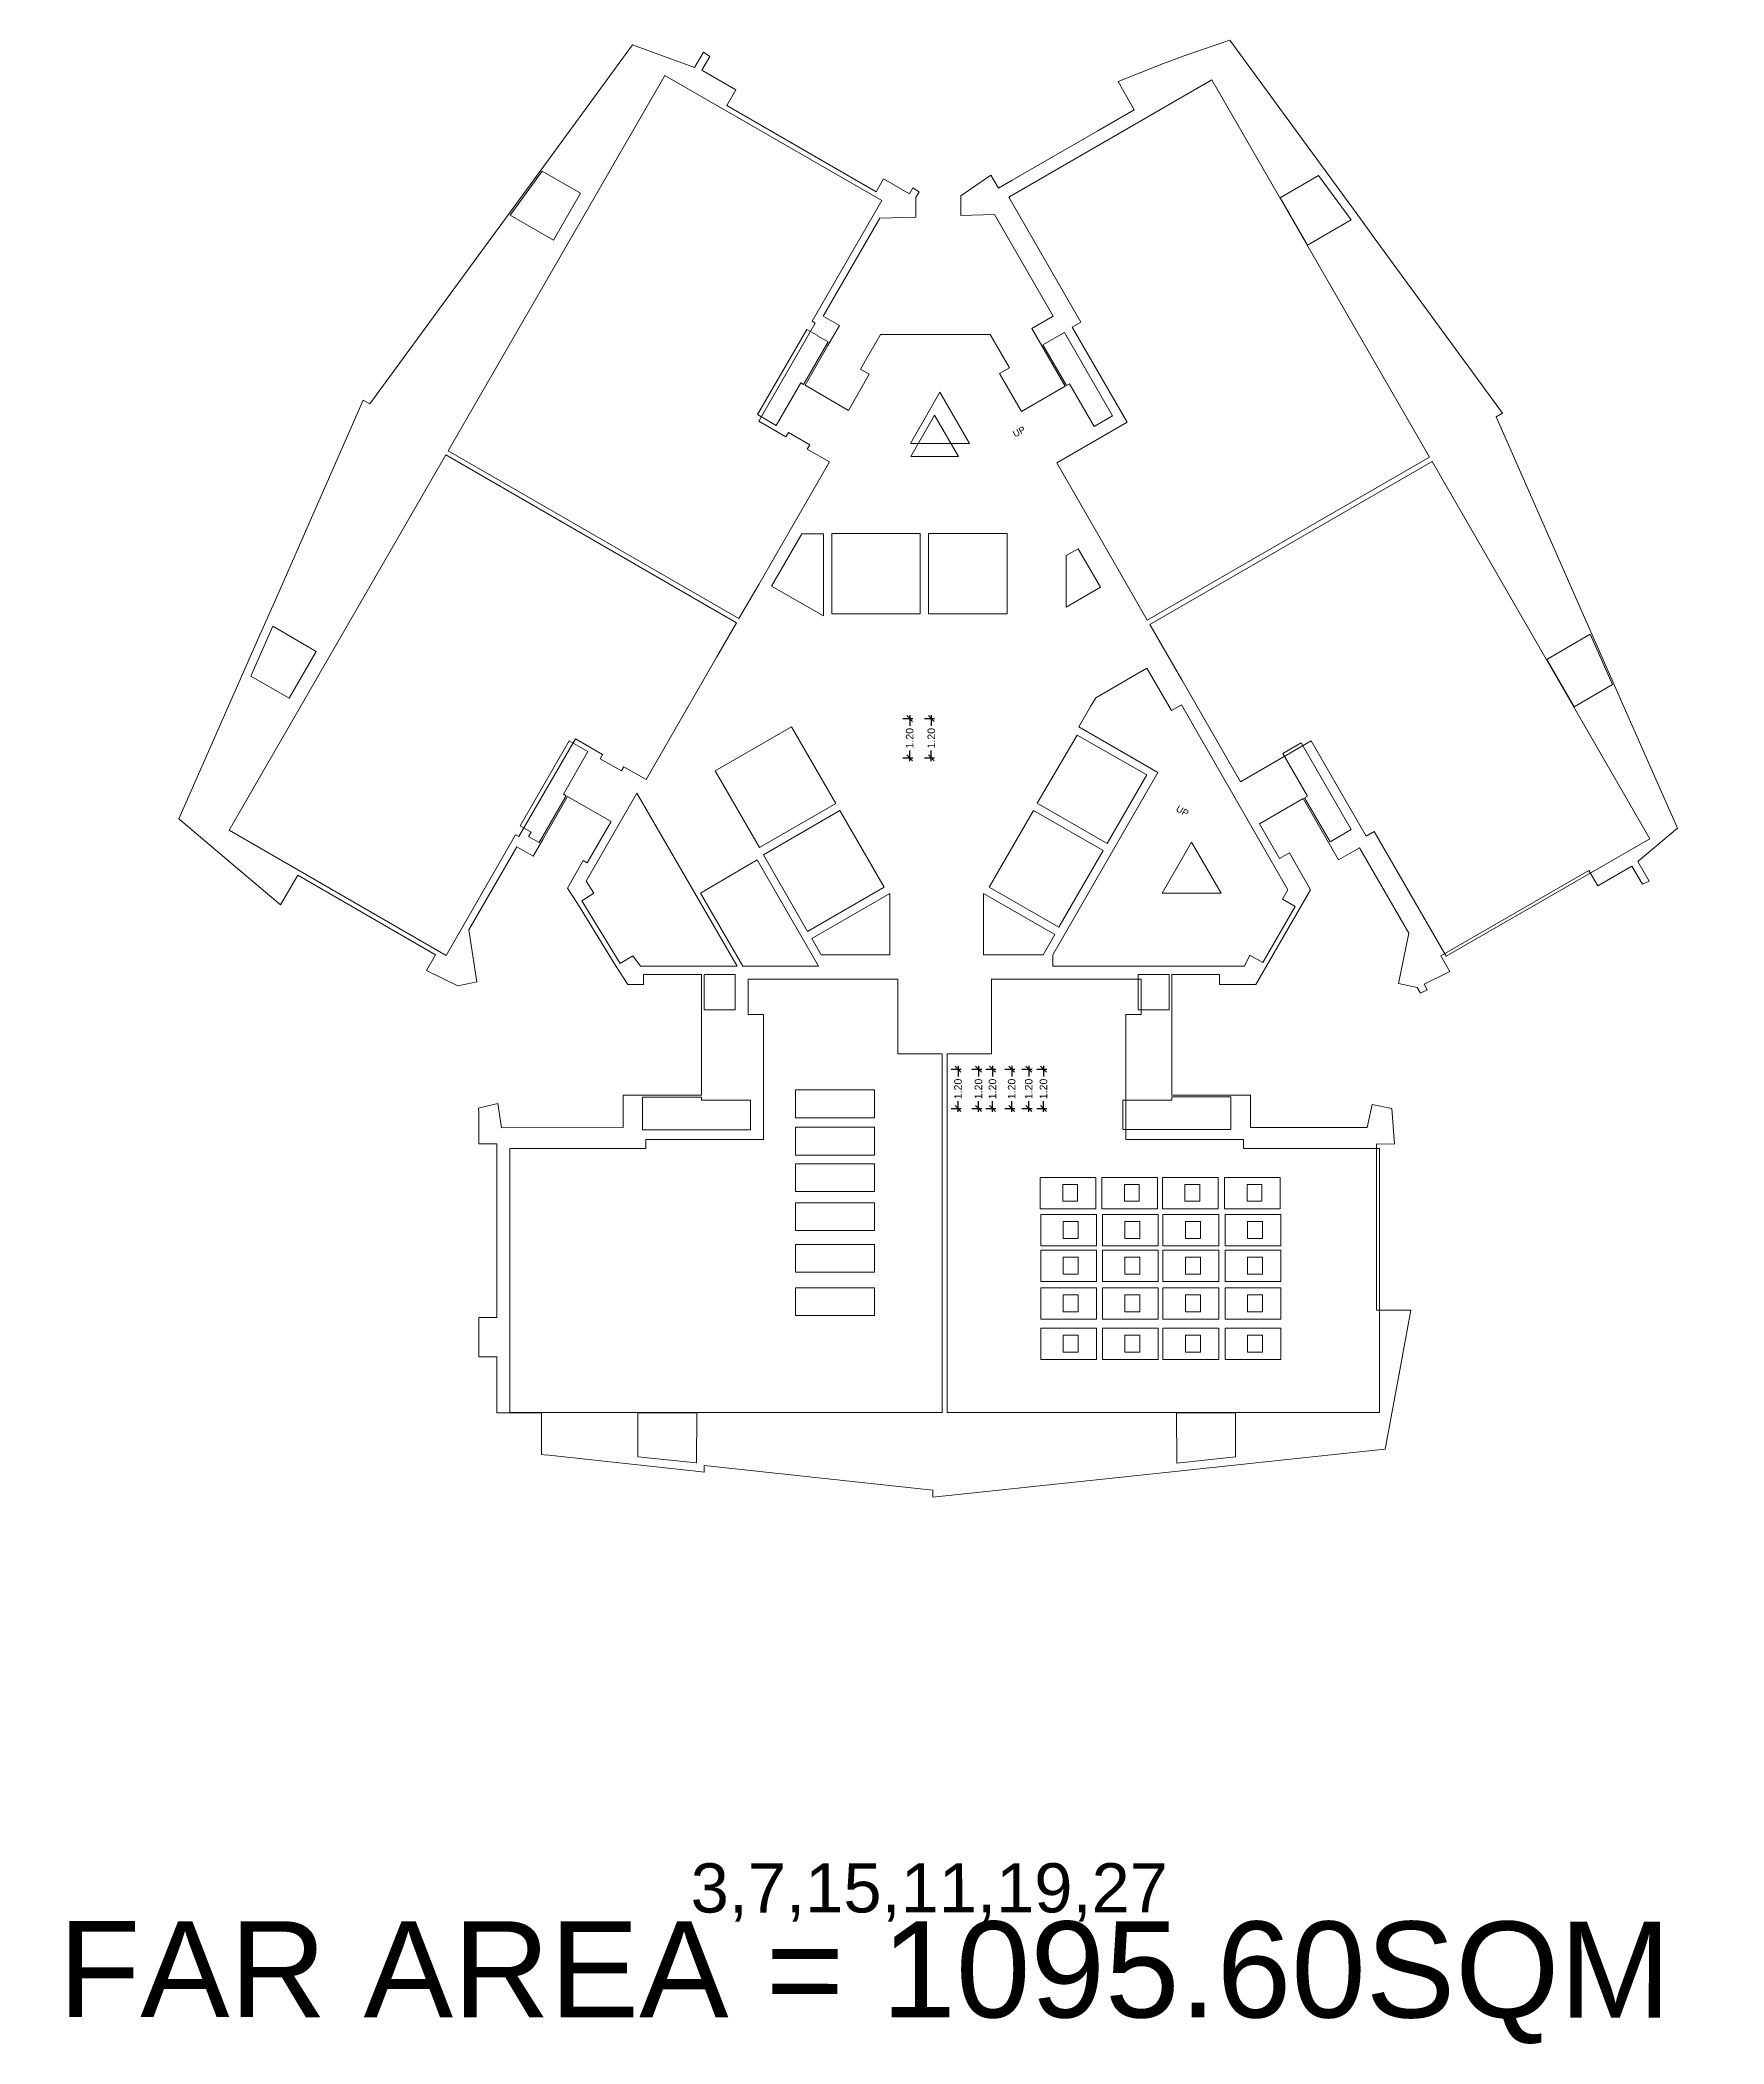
# Model space of a CAD drawing. Header units: metres. Extents: x 256329 to 886268, y -249371 to 355.
# Drawn here: x 281938.1 to 281989.4, y -193.9 to -132.8 of the extents above; entities that cross this region are included whole.
import ezdxf

# ---------------------------------------------------------------- set-up
doc = ezdxf.new("R2010")
doc.units = ezdxf.units.M
doc.header["$MEASUREMENT"] = 0
doc.header["$PDMODE"] = 35
doc.linetypes.add('CONTINOUS', pattern=[0])
doc.layers.get('0').update_dxf_attribs({"lineweight": 18})
doc.layers.get('Defpoints').update_dxf_attribs({"lineweight": 20})
doc.layers.add('A_TEXT', color=4, linetype='Continuous', lineweight=0, transparency=0.3)
doc.layers.add('BLK_1_FLR_8_BATH', color=3, linetype='Continuous', plot=False)
doc.layers.add('BLK_1_FLR_8_BLT_UP_AREA', color=7, linetype='Continuous', true_color=0x995f4c)
doc.layers.add('BLK_1_FLR_8_BLT_UP_AREA_DEDUCT', color=7, linetype='Continuous', true_color=0x995f4c)
for name, color, linetype in [('BLK_1_FLR_8_CARPET_AREA', 34, 'Continuous'), ('BLK_1_FLR_8_EXIT_WIDTH_STAIR', 7, 'Continuous'), ('BLK_1_FLR_8_FAR_AREA_DEDUCT', 7, 'Continuous'), ('BLK_1_FLR_8_LIFT_10', 7, 'Continuous'), ('BLK_1_FLR_8_LIFT_11', 7, 'Continuous'), ('BLK_1_FLR_8_LIFT_12', 7, 'Continuous'), ('BLK_1_FLR_8_LIFT_7', 7, 'Continuous'), ('BLK_1_FLR_8_LIFT_8', 7, 'Continuous'), ('BLK_1_FLR_8_LIFT_9', 7, 'Continuous'), ('BLK_1_FLR_8_WATER_CLOSET', 2, 'Continuous')]:
    doc.layers.add(name, color=color, linetype=linetype)
doc.layers.add('BLK_1_FLR_8_EXIT_WIDTH_DOOR', color=7, linetype='Continuous', lineweight=0)
doc.layers.add('BLK_1_FLR_8_UNITFA', color=7, linetype='Continuous', lineweight=0)
doc.styles.add('Arial', font='arial.ttf')
doc.styles.get("Standard").update_dxf_attribs({"font": 'arial.ttf'})
doc.dimstyles.new('METRIC DIM', dxfattribs={"dimtxt": 0.23, "dimasz": 0.18, "dimexe": 0.1, "dimexo": 0.1, "dimgap": 0.09, "dimtad": 0, "dimzin": 0, "dimdsep": 46, "dimtxsty": 'Standard', "dimblk": 'OBLIQUE', "dimcen": 0, "dimdle": 0.1, "dimclrd": 147, "dimclre": 147, "dimclrt": 7, "dimadec": 0, "dimazin": 0, "dimtfac": 1, "dimtofl": 0, "dimtmove": 0, "dimatfit": 2, "dimfxl": 0.125, "dimtolj": 1, "dimtzin": 0, "dimarcsym": 0})

# ---------------------------------------------------------------- blocks, each defined once
blk = doc.blocks.new('_Oblique')
at = {"color": 0, "linetype": 'ByBlock', "lineweight": -2}
blk.add_line((-0.5, -0.5), (0.5, 0.5), dxfattribs=at)
blk = doc.blocks.new('*D114')
at = {"layer": 'BLK_1_FLR_8_EXIT_WIDTH_DOOR', "color": 147, "lineweight": -2, "transparency": 16777216}
for p, q in [((281965.867493, -164.159963), (281966.174556, -164.159963)), ((281966.074556, -164.059963), (281966.074556, -164.383263)), ((281965.867493, -165.361563), (281966.174556, -165.361563)), ((281966.074556, -165.461563), (281966.074556, -165.138263))]:
    blk.add_line(p, q, dxfattribs=at)
at = {"layer": 'Defpoints', "color": 0, "transparency": 16777216}
for p in [(281965.767493, -164.159963), (281965.767493, -165.361563), (281966.074556, -165.361563)]:
    blk.add_point(p, dxfattribs=at)
at = {"layer": 'BLK_1_FLR_8_EXIT_WIDTH_DOOR', "color": 147, "lineweight": -2, "transparency": 16777216, "xscale": 0.18, "yscale": 0.18, "zscale": 0.18}
for p, rotation in [((281966.074556, -164.159963), 90), ((281966.074556, -165.361563), 270)]:
    blk.add_blockref('_Oblique', p, dxfattribs=dict(at, rotation=rotation))
at = {"layer": 'BLK_1_FLR_8_EXIT_WIDTH_DOOR', "color": 7, "transparency": 16777216, "insert": (281966.074556, -164.760763), "char_height": 0.23, "attachment_point": 5, "rotation": 90}
blk.add_mtext('\\A1;1.20', dxfattribs=at)
blk = doc.blocks.new('*D115')
at = {"layer": 'BLK_1_FLR_8_EXIT_WIDTH_DOOR', "color": 147, "lineweight": -2, "transparency": 16777216}
for p, q in [((281966.493344, -164.159963), (281966.800407, -164.159963)), ((281966.700407, -164.059963), (281966.700407, -164.383263)), ((281966.493344, -165.361563), (281966.800407, -165.361563)), ((281966.700407, -165.461563), (281966.700407, -165.138263))]:
    blk.add_line(p, q, dxfattribs=at)
at = {"layer": 'Defpoints', "color": 0, "transparency": 16777216}
for p in [(281966.393344, -164.159963), (281966.393344, -165.361563), (281966.700407, -165.361563)]:
    blk.add_point(p, dxfattribs=at)
at = {"layer": 'BLK_1_FLR_8_EXIT_WIDTH_DOOR', "color": 147, "lineweight": -2, "transparency": 16777216, "xscale": 0.18, "yscale": 0.18, "zscale": 0.18}
for p, rotation in [((281966.700407, -164.159963), 90), ((281966.700407, -165.361563), 270)]:
    blk.add_blockref('_Oblique', p, dxfattribs=dict(at, rotation=rotation))
at = {"layer": 'BLK_1_FLR_8_EXIT_WIDTH_DOOR', "color": 7, "transparency": 16777216, "insert": (281966.700407, -164.760763), "char_height": 0.23, "attachment_point": 5, "rotation": 90}
blk.add_mtext('\\A1;1.20', dxfattribs=at)
blk = doc.blocks.new('*D116')
at = {"layer": 'BLK_1_FLR_8_EXIT_WIDTH_DOOR', "color": 147, "lineweight": -2, "transparency": 16777216}
for p, q in [((281966.920326, -164.159963), (281967.22739, -164.159963)), ((281967.12739, -164.059963), (281967.12739, -164.383263)), ((281966.920326, -165.361563), (281967.22739, -165.361563)), ((281967.12739, -165.461563), (281967.12739, -165.138263))]:
    blk.add_line(p, q, dxfattribs=at)
at = {"layer": 'Defpoints', "color": 0, "transparency": 16777216}
for p in [(281966.820326, -164.159963), (281966.820326, -165.361563), (281967.12739, -165.361563)]:
    blk.add_point(p, dxfattribs=at)
at = {"layer": 'BLK_1_FLR_8_EXIT_WIDTH_DOOR', "color": 147, "lineweight": -2, "transparency": 16777216, "xscale": 0.18, "yscale": 0.18, "zscale": 0.18}
for p, rotation in [((281967.12739, -164.159963), 90), ((281967.12739, -165.361563), 270)]:
    blk.add_blockref('_Oblique', p, dxfattribs=dict(at, rotation=rotation))
at = {"layer": 'BLK_1_FLR_8_EXIT_WIDTH_DOOR', "color": 7, "transparency": 16777216, "insert": (281967.12739, -164.760763), "char_height": 0.23, "attachment_point": 5, "rotation": 90}
blk.add_mtext('\\A1;1.20', dxfattribs=at)
blk = doc.blocks.new('*D117')
at = {"layer": 'BLK_1_FLR_8_EXIT_WIDTH_DOOR', "color": 147, "lineweight": -2, "transparency": 16777216}
for p, q in [((281967.505234, -164.159963), (281967.812297, -164.159963)), ((281967.712297, -164.059963), (281967.712297, -164.383263)), ((281967.505234, -165.361563), (281967.812297, -165.361563)), ((281967.712297, -165.461563), (281967.712297, -165.138263))]:
    blk.add_line(p, q, dxfattribs=at)
at = {"layer": 'Defpoints', "color": 0, "transparency": 16777216}
for p in [(281967.405234, -164.159963), (281967.405234, -165.361563), (281967.712297, -165.361563)]:
    blk.add_point(p, dxfattribs=at)
at = {"layer": 'BLK_1_FLR_8_EXIT_WIDTH_DOOR', "color": 147, "lineweight": -2, "transparency": 16777216, "xscale": 0.18, "yscale": 0.18, "zscale": 0.18}
for p, rotation in [((281967.712297, -164.159963), 90), ((281967.712297, -165.361563), 270)]:
    blk.add_blockref('_Oblique', p, dxfattribs=dict(at, rotation=rotation))
at = {"layer": 'BLK_1_FLR_8_EXIT_WIDTH_DOOR', "color": 7, "transparency": 16777216, "insert": (281967.712297, -164.760763), "char_height": 0.23, "attachment_point": 5, "rotation": 90}
blk.add_mtext('\\A1;1.20', dxfattribs=at)
blk = doc.blocks.new('*D118')
at = {"layer": 'BLK_1_FLR_8_EXIT_WIDTH_DOOR', "color": 147, "lineweight": -2, "transparency": 16777216}
for p, q in [((281968.025802, -164.159963), (281968.332865, -164.159963)), ((281968.232865, -164.059963), (281968.232865, -164.383263)), ((281968.025802, -165.361563), (281968.332865, -165.361563)), ((281968.232865, -165.461563), (281968.232865, -165.138263))]:
    blk.add_line(p, q, dxfattribs=at)
at = {"layer": 'Defpoints', "color": 0, "transparency": 16777216}
for p in [(281967.925802, -164.159963), (281967.925802, -165.361563), (281968.232865, -165.361563)]:
    blk.add_point(p, dxfattribs=at)
at = {"layer": 'BLK_1_FLR_8_EXIT_WIDTH_DOOR', "color": 147, "lineweight": -2, "transparency": 16777216, "xscale": 0.18, "yscale": 0.18, "zscale": 0.18}
for p, rotation in [((281968.232865, -164.159963), 90), ((281968.232865, -165.361563), 270)]:
    blk.add_blockref('_Oblique', p, dxfattribs=dict(at, rotation=rotation))
at = {"layer": 'BLK_1_FLR_8_EXIT_WIDTH_DOOR', "color": 7, "transparency": 16777216, "insert": (281968.232865, -164.760763), "char_height": 0.23, "attachment_point": 5, "rotation": 90}
blk.add_mtext('\\A1;1.20', dxfattribs=at)
blk = doc.blocks.new('*D119')
at = {"layer": 'BLK_1_FLR_8_EXIT_WIDTH_DOOR', "color": 147, "lineweight": -2, "transparency": 16777216}
for p, q in [((281968.476181, -164.159963), (281968.783244, -164.159963)), ((281968.683244, -164.059963), (281968.683244, -164.383263)), ((281968.476181, -165.361563), (281968.783244, -165.361563)), ((281968.683244, -165.461563), (281968.683244, -165.138263))]:
    blk.add_line(p, q, dxfattribs=at)
at = {"layer": 'Defpoints', "color": 0, "transparency": 16777216}
for p in [(281968.376181, -164.159963), (281968.376181, -165.361563), (281968.683244, -165.361563)]:
    blk.add_point(p, dxfattribs=at)
at = {"layer": 'BLK_1_FLR_8_EXIT_WIDTH_DOOR', "color": 147, "lineweight": -2, "transparency": 16777216, "xscale": 0.18, "yscale": 0.18, "zscale": 0.18}
for p, rotation in [((281968.683244, -164.159963), 90), ((281968.683244, -165.361563), 270)]:
    blk.add_blockref('_Oblique', p, dxfattribs=dict(at, rotation=rotation))
at = {"layer": 'BLK_1_FLR_8_EXIT_WIDTH_DOOR', "color": 7, "transparency": 16777216, "insert": (281968.683244, -164.760763), "char_height": 0.23, "attachment_point": 5, "rotation": 90}
blk.add_mtext('\\A1;1.20', dxfattribs=at)
blk = doc.blocks.new('*D120')
at = {"layer": 'BLK_1_FLR_8_EXIT_WIDTH_STAIR', "color": 147, "lineweight": -2, "transparency": 16777216}
for p, q in [((281965.259802, -153.360412), (281965.259802, -153.683712)), ((281965.052739, -153.460412), (281965.359802, -153.460412)), ((281965.052739, -154.662012), (281965.359802, -154.662012)), ((281965.259802, -154.762012), (281965.259802, -154.438712))]:
    blk.add_line(p, q, dxfattribs=at)
at = {"layer": 'Defpoints', "color": 0, "transparency": 16777216}
for p in [(281964.952739, -153.460412), (281964.952739, -154.662012), (281965.259802, -154.662012)]:
    blk.add_point(p, dxfattribs=at)
at = {"layer": 'BLK_1_FLR_8_EXIT_WIDTH_STAIR', "color": 147, "lineweight": -2, "transparency": 16777216, "xscale": 0.18, "yscale": 0.18, "zscale": 0.18}
for p, rotation in [((281965.259802, -153.460412), 90), ((281965.259802, -154.662012), 270)]:
    blk.add_blockref('_Oblique', p, dxfattribs=dict(at, rotation=rotation))
at = {"layer": 'BLK_1_FLR_8_EXIT_WIDTH_STAIR', "color": 7, "transparency": 16777216, "insert": (281965.259802, -154.061212), "char_height": 0.23, "attachment_point": 5, "rotation": 90}
blk.add_mtext('\\A1;1.20', dxfattribs=at)
blk = doc.blocks.new('*D121')
at = {"layer": 'BLK_1_FLR_8_EXIT_WIDTH_STAIR', "color": 147, "lineweight": -2, "transparency": 16777216}
for p, q in [((281964.598857, -153.360412), (281964.598857, -153.683712)), ((281964.391793, -153.460412), (281964.698857, -153.460412)), ((281964.391793, -154.662012), (281964.698857, -154.662012)), ((281964.598857, -154.762012), (281964.598857, -154.438712))]:
    blk.add_line(p, q, dxfattribs=at)
at = {"layer": 'Defpoints', "color": 0, "transparency": 16777216}
for p in [(281964.291793, -153.460412), (281964.291793, -154.662012), (281964.598857, -154.662012)]:
    blk.add_point(p, dxfattribs=at)
at = {"layer": 'BLK_1_FLR_8_EXIT_WIDTH_STAIR', "color": 147, "lineweight": -2, "transparency": 16777216, "xscale": 0.18, "yscale": 0.18, "zscale": 0.18}
for p, rotation in [((281964.598857, -153.460412), 90), ((281964.598857, -154.662012), 270)]:
    blk.add_blockref('_Oblique', p, dxfattribs=dict(at, rotation=rotation))
at = {"layer": 'BLK_1_FLR_8_EXIT_WIDTH_STAIR', "color": 7, "transparency": 16777216, "insert": (281964.598857, -154.061212), "char_height": 0.23, "attachment_point": 5, "rotation": 90}
blk.add_mtext('\\A1;1.20', dxfattribs=at)

msp = doc.modelspace()

# ---------------------------------------------------------------- linework, layer by layer
at = {"color": 5, "linetype": 'CONTINOUS'}
for points, elevation in [([(281964.625382, -145.068275), (281965.522192, -143.507592)], 0.085282), ([(281966.425382, -145.068275), (281965.522192, -143.507592)], 0.085282), ([(281966.425382, -145.068275), (281964.625382, -145.068275)], 0.085282), ([(281972.303818, -158.790752), (281973.200628, -157.230068)], 0.042641), ([(281974.103818, -158.790752), (281973.200628, -157.230068)], 0.042641), ([(281974.103818, -158.790752), (281972.303818, -158.790752)], 0.042641)]:
    msp.add_lwpolyline(points, close=True, dxfattribs=dict(at, elevation=elevation))
at = {"layer": 'BLK_1_FLR_8_BATH', "color": 3, "linetype": 'ByBlock', "lineweight": 9}
for points in [[(281968.578775, -168.41434), (281970.280575, -168.41434), (281970.280575, -167.460503), (281968.578775, -167.460503)], [(281970.462177, -168.41434), (281972.163977, -168.41434), (281972.163977, -167.460503), (281970.462177, -167.460503)], [(281972.310485, -168.41434), (281974.012285, -168.41434), (281974.012285, -167.460503), (281972.310485, -167.460503)], [(281974.205586, -168.41434), (281975.907386, -168.41434), (281975.907386, -167.460503), (281974.205586, -167.460503)], [(281968.596322, -169.547421), (281970.298122, -169.547421), (281970.298122, -168.593585), (281968.596322, -168.593585)], [(281970.479725, -169.547421), (281972.181525, -169.547421), (281972.181525, -168.593585), (281970.479725, -168.593585)], [(281972.328033, -169.547421), (281974.029833, -169.547421), (281974.029833, -168.593585), (281972.328033, -168.593585)], [(281974.223133, -169.547421), (281975.924933, -169.547421), (281975.924933, -168.593585), (281974.223133, -168.593585)], [(281968.596322, -170.63329), (281970.298122, -170.63329), (281970.298122, -169.679454), (281968.596322, -169.679454)], [(281970.479725, -170.63329), (281972.181525, -170.63329), (281972.181525, -169.679454), (281970.479725, -169.679454)], [(281972.328033, -170.63329), (281974.029833, -170.63329), (281974.029833, -169.679454), (281972.328033, -169.679454)], [(281974.223133, -170.63329), (281975.924933, -170.63329), (281975.924933, -169.679454), (281974.223133, -169.679454)], [(281968.596322, -171.782896), (281970.298122, -171.782896), (281970.298122, -170.82906), (281968.596322, -170.82906)], [(281970.479725, -171.782896), (281972.181525, -171.782896), (281972.181525, -170.82906), (281970.479725, -170.82906)], [(281972.328033, -171.782896), (281974.029833, -171.782896), (281974.029833, -170.82906), (281972.328033, -170.82906)], [(281974.223133, -171.782896), (281975.924933, -171.782896), (281975.924933, -170.82906), (281974.223133, -170.82906)], [(281968.596322, -173.015122), (281970.298122, -173.015122), (281970.298122, -172.061285), (281968.596322, -172.061285)], [(281970.479725, -173.015122), (281972.181525, -173.015122), (281972.181525, -172.061285), (281970.479725, -172.061285)], [(281972.328033, -173.015122), (281974.029833, -173.015122), (281974.029833, -172.061285), (281972.328033, -172.061285)], [(281974.223133, -173.015122), (281975.924933, -173.015122), (281975.924933, -172.061285), (281974.223133, -172.061285)]]:
    msp.add_lwpolyline(points, close=True, dxfattribs=at)
at = {"layer": 'BLK_1_FLR_8_BLT_UP_AREA', "color": 14, "linetype": 'ByBlock', "lineweight": 9, "elevation": 0.042641}
msp.add_lwpolyline([(281964.885742, -137.395899), (281964.694562, -137.266954), (281964.588952, -137.449152), (281963.804097, -136.993113), (281963.576974, -137.388707), (281959.019013, -134.756839), (281959.294017, -134.280521), (281958.257074, -133.679474), (281958.499511, -133.259521), (281958.306214, -133.134322), (281958.036008, -133.602329), (281956.144206, -132.913214), (281955.370947, -133.968096), (281953.43677, -136.606706), (281952.378899, -138.051587), (281950.371089, -140.791428), (281948.123921, -143.85926), (281947.927863, -143.746016), (281945.213297, -149.90952), (281944.741795, -150.980253), (281942.299951, -156.525422), (281944.351592, -158.257086), (281944.351592, -158.257086), (281945.40451, -159.147714), (281945.927546, -158.243458), (281950.130959, -160.674779), (281949.855857, -161.151233), (281950.808149, -161.6113), (281951.396314, -161.49281), (281951.152638, -159.909567), (281952.616957, -157.373917), (281953.111867, -157.659762), (281953.405681, -157.150864), (281954.161561, -155.842487), (281955.486315, -156.607391), (281954.760389, -157.86459), (281954.640329, -157.795341), (281954.157032, -158.633245), (281954.461878, -159.105451), (281955.639813, -161.021736), (281955.999355, -161.578991), (281956.473769, -161.578989), (281956.473769, -161.270101), (281958.246068, -161.267831), (281958.246069, -162.50398), (281958.246073, -164.947968), (281955.851981, -164.947977), (281955.851991, -165.941444), (281952.145753, -165.944648), (281952.035646, -165.206237), (281951.44722, -165.346044, -0.002853), (281951.451519, -166.441005), (281952.001507, -166.441004), (281952.001511, -171.737391), (281951.451524, -171.737381), (281951.451519, -172.937841), (281952.001557, -172.937841), (281952.001507, -174.639353), (281953.36571, -174.639353), (281953.36571, -175.914639), (281953.515582, -175.931973), (281953.49435, -175.928341), (281958.075394, -176.421085), (281958.326113, -176.447883), (281958.326754, -176.246839), (281965.307881, -176.999707), (281965.307881, -177.212615), (281972.983875, -176.398688), (281977.547888, -175.916251), (281979.108759, -175.75126), (281979.553116, -173.341117), (281979.888669, -171.514116), (281978.844332, -171.51412), (281978.844362, -166.441004), (281979.38742, -166.442011), (281979.314175, -165.363043), (281978.710331, -165.23393), (281978.559358, -165.94003), (281974.99477, -165.940067), (281974.99477, -164.948046), (281972.599844, -164.951579), (281972.599215, -162.351841), (281972.599215, -161.268413), (281974.057229, -161.268414), (281974.057052, -161.574473), (281975.157179, -161.574639), (281976.831485, -158.683265), (281976.18397, -157.559774), (281975.880729, -157.734544), (281975.270185, -156.675198), (281976.604741, -155.904924), (281977.682579, -157.77112), (281978.321579, -157.403364), (281979.827816, -160.012975), (281979.509662, -161.540328), (281980.089036, -161.665721), (281980.184469, -161.837494), (281980.391566, -161.736188), (281980.295226, -161.565065), (281981.078668, -161.181349), (281980.802797, -160.703383), (281985.325043, -158.093244), (281985.599981, -158.569593), (281986.638283, -157.970106), (281986.956381, -158.518892), (281987.162363, -158.417917), (281986.821343, -157.827165), (281988.02903, -156.805229), (281986.362434, -153.029422), (281986.145964, -152.539938), (281985.345793, -150.726909), (281982.490862, -144.258877), (281982.684763, -144.142527), (281978.773225, -138.791795), (281978.567234, -138.510025), (281978.139407, -137.924809), (281977.194143, -136.631802), (281974.366064, -132.763333), (281973.090081, -133.200815), (281972.342247, -133.478905), (281970.962535, -134.028581), (281971.443898, -134.895474), (281970.337158, -135.53419), (281967.731229, -137.038431), (281967.308356, -137.281433), (281967.078914, -136.883877), (281966.162238, -137.512287), (281966.162238, -138.112287), (281967.184739, -138.084732), (281968.978122, -141.18931), (281968.32788, -141.564733), (281969.345909, -143.326486), (281968.008716, -144.098618), (281967.341421, -142.939057), (281967.644556, -142.76407), (281967.057611, -141.747289), (281963.707746, -141.747362), (281963.098068, -142.80431), (281963.366208, -142.958981), (281962.730969, -144.059239), (281961.406163, -143.29436), (281962.106584, -142.083233), (281962.455669, -141.475146), (281961.960446, -141.189228), (281963.687324, -138.19975), (281964.784158, -138.169641), (281964.785783, -137.568215)], format="xyb", close=True, dxfattribs=at)
at = {"layer": 'BLK_1_FLR_8_BLT_UP_AREA_DEDUCT', "color": 14, "linetype": 'ByBlock', "lineweight": 9}
for points, elevation in [([(281953.388058, -136.759041), (281954.558506, -137.435037), (281953.733422, -138.864498), (281952.404453, -138.101307)], 0.042641), ([(281975.906734, -137.572077), (281977.077699, -136.895735), (281978.069122, -138.251757), (281976.74183, -139.018309)], 0.042641), ([(281961.458273, -141.590172), (281961.791867, -141.779536), (281961.789595, -141.783557), (281962.112843, -141.970185), (281961.363003, -143.269489), (281961.276106, -143.219284), (281960.526258, -144.51841), (281959.955751, -144.189023)], 0.042641), ([(281968.662062, -142.064614), (281969.319668, -141.683703), (281970.787441, -144.226313), (281970.224908, -144.551317), (281969.473712, -143.250428), (281969.386674, -143.300687)], 0.042641), ([(281965.35755, -144.208966), (281966.084361, -145.467379), (281964.631138, -145.467859)], 0.042641), ([(281960.382896, -149.424764), (281961.308448, -147.822971), (281961.968876, -147.822806), (281961.969504, -150.33008)], 0.042641), ([(281964.920517, -150.268868), (281962.219904, -150.268868), (281962.219904, -147.819544), (281964.920517, -147.819544)], 0.042641), ([(281967.569904, -150.26753), (281965.169291, -150.26753), (281965.169291, -147.81813), (281967.569904, -147.81813)], 0.042641), ([(281969.376106, -148.487354), (281969.736003, -148.279468), (281970.417489, -149.456951), (281969.372248, -150.060646)], 0.042641), ([(281944.492892, -152.165737), (281945.163243, -150.643426), (281946.488263, -151.412519), (281945.663173, -152.841589)], 0.042641), ([(281984.036182, -151.655283), (281985.362769, -150.88818), (281986.041519, -152.426126), (281984.871156, -153.101735)], 0.042641), ([(281960.990786, -153.718763), (281958.664582, -155.061644), (281960.014467, -157.399979), (281962.343231, -156.05562)], 0.124096), ([(281969.706689, -153.965861), (281971.833782, -155.179297), (281970.624397, -157.276114), (281968.491417, -156.044509)], 0.159639), ([(281952.715915, -156.738183), (281954.211003, -154.1392), (281954.781513, -154.46858), (281954.031365, -155.76752), (281954.118296, -155.817666), (281953.293287, -157.246223), (281952.969057, -157.059465), (281953.045061, -156.927836)], 0.042641), ([(281975.985036, -154.530542), (281976.547769, -154.205882), (281978.075083, -156.851323), (281977.425107, -157.226547), (281976.649422, -155.881542), (281976.736025, -155.831552)], 0.042641), ([(281954.591561, -159.023266), (281954.966677, -158.785008), (281954.727128, -158.422485), (281956.275914, -155.739637), (281959.33184, -161.019144), (281956.38202, -161.019882), (281956.148926, -160.697597), (281955.769012, -160.938766)], 0.042641), ([(281960.134343, -157.619443), (281962.472678, -156.269558), (281963.822563, -158.607893), (281961.484228, -159.957778)], 0.042641), ([(281967.026429, -158.603474), (281968.37839, -156.266338), (281970.499703, -157.492116), (281969.147742, -159.829252)], 0.042641), ([(281958.219406, -158.792577), (281959.94228, -157.776688), (281961.813463, -161.016223), (281959.50504, -161.018364)], 0.124096), ([(281961.609218, -160.174291), (281963.996746, -158.796007), (281963.996924, -160.669871), (281961.895423, -160.67007)], 0.042641), ([(281966.854743, -158.797368), (281969.028948, -160.051849), (281968.669312, -160.668552), (281966.855225, -160.669018)], 0.042641), ([(281958.325299, -162.352967), (281959.276147, -162.352972), (281959.276147, -161.26783), (281958.326211, -161.26783)], 0.042641), ([(281972.520354, -161.266198), (281971.569502, -161.266198), (281971.569502, -162.352349), (281972.520354, -162.352349)], 0.085282), ([(281956.451527, -165.009348), (281958.246892, -165.009224), (281958.246892, -165.099025), (281959.746704, -165.099025), (281959.746704, -166.010346), (281956.451596, -166.01093)], 0.042641), ([(281971.099215, -165.099023), (281971.099215, -166.001093), (281974.401334, -166.000726), (281974.401084, -164.999292), (281972.599026, -164.999041), (281972.599026, -165.099023)], 0.042641), ([(281956.301507, -174.639353), (281958.100451, -174.639246), (281958.096059, -176.172037), (281956.301365, -175.98233)], 0.042641), ([(281972.74547, -174.63939), (281974.544412, -174.639355), (281974.544553, -175.982328), (281972.750064, -176.173668)], 0.042641)]:
    msp.add_lwpolyline(points, close=True, dxfattribs=dict(at, elevation=elevation))
at = {"layer": 'BLK_1_FLR_8_CARPET_AREA', "color": 14, "linetype": 'ByBlock', "lineweight": 9}
for points in [[(281959.992039, -149.368867), (281959.38658, -150.409746), (281950.521394, -145.291108), (281957.131621, -133.842681), (281963.745273, -137.662054), (281961.620279, -141.34171), (281961.718283, -141.398294), (281959.993266, -144.38606), (281960.82442, -144.865934), (281960.89942, -144.73603), (281961.548933, -145.111046), (281961.473941, -145.240936), (281962.149972, -145.631225), (281959.992039, -149.368867)], [(281970.876695, -148.772001), (281971.849887, -150.461838), (281980.464658, -145.489615), (281973.820816, -133.978659), (281967.623726, -137.556444), (281969.819953, -141.368157), (281969.559162, -141.518679), (281971.236027, -144.423942), (281969.086074, -145.664821), (281970.876695, -148.772002)], [(281958.715101, -151.580584), (281959.311258, -150.539153), (281950.446394, -145.421012), (281943.83686, -156.86984), (281950.451354, -160.687755), (281952.575538, -157.007631), (281952.673543, -157.064214), (281954.398521, -154.076424), (281955.22968, -154.556289), (281955.15468, -154.686193), (281955.804209, -155.061181), (281955.879201, -154.931291), (281956.555216, -155.321608), (281958.715101, -151.580584)], [(281972.899888, -152.281846), (281971.924517, -150.591944), (281980.539626, -145.619502), (281987.183321, -157.130518), (281980.971354, -160.714971), (281978.772701, -156.904638), (281978.52281, -157.048863), (281976.845961, -154.143602), (281974.690066, -155.387952), (281972.899888, -152.281845)], [(281964.389965, -163.694459), (281965.591207, -163.694466), (281965.5913, -174.631951), (281961.720015, -174.631951), (281952.39478, -174.631942), (281952.394769, -166.58336), (281956.544849, -166.580833), (281956.544849, -166.302963), (281960.139965, -166.302963), (281960.139965, -165.091642), (281960.139965, -162.644459), (281960.139965, -162.494459), (281959.669409, -162.494422), (281959.669409, -161.410446), (281964.239942, -161.410444), (281964.239942, -163.694459), (281964.389965, -163.694432)], [(281966.942378, -163.694459), (281965.741136, -163.694466), (281965.741043, -174.631951), (281969.612328, -174.631951), (281978.937562, -174.631942), (281978.937574, -166.58336), (281974.787494, -166.580833), (281974.787494, -166.302963), (281971.192378, -166.302963), (281971.192378, -165.091642), (281971.192378, -162.644459), (281971.192378, -162.494459), (281971.662934, -162.494422), (281971.662934, -161.410446), (281967.0924, -161.410444), (281967.0924, -163.694459), (281966.942378, -163.694432)]]:
    msp.add_lwpolyline(points, close=True, dxfattribs=at)
at = {"layer": 'BLK_1_FLR_8_FAR_AREA_DEDUCT', "color": 14, "linetype": 'ByBlock', "lineweight": 9, "elevation": 0.042641}
msp.add_lwpolyline([(281969.758246, -153.716672), (281970.117631, -153.097358), (281970.275016, -152.825801), (281971.835534, -151.926588), (281972.588779, -153.220325), (281972.888465, -153.047371), (281976.141597, -158.684422), (281975.97619, -158.970697), (281976.363938, -159.199998), (281975.371799, -160.902966), (281974.981809, -160.678449), (281974.811855, -161.017276), (281968.969724, -161.018738), (281968.969636, -160.668738), (281972.16636, -155.105604)], close=True, dxfattribs=at)
at = {"layer": 'BLK_1_FLR_8_LIFT_10', "color": 1, "linetype": 'ByBlock', "lineweight": 9, "elevation": 0.042641}
msp.add_lwpolyline([(281967.026429, -158.603474), (281968.37839, -156.266338), (281970.499703, -157.492116), (281969.147742, -159.829252)], close=True, dxfattribs=at)
at = {"layer": 'BLK_1_FLR_8_LIFT_11', "color": 1, "linetype": 'ByBlock', "lineweight": 9, "elevation": 0.042641}
msp.add_lwpolyline([(281960.134343, -157.619443), (281962.472678, -156.269558), (281963.822563, -158.607893), (281961.484228, -159.957778)], close=True, dxfattribs=at)
at = {"layer": 'BLK_1_FLR_8_LIFT_12', "color": 2, "linetype": 'ByBlock', "lineweight": 9, "elevation": 0.124096}
msp.add_lwpolyline([(281960.990786, -153.718763), (281958.664582, -155.061644), (281960.014467, -157.399979), (281962.343231, -156.05562)], close=True, dxfattribs=at)
at = {"layer": 'BLK_1_FLR_8_LIFT_7', "color": 1, "linetype": 'ByBlock', "lineweight": 9, "elevation": 0.042641}
msp.add_lwpolyline([(281964.920517, -150.268868), (281962.219904, -150.268868), (281962.219904, -147.819544), (281964.920517, -147.819544)], close=True, dxfattribs=at)
at = {"layer": 'BLK_1_FLR_8_LIFT_8', "color": 1, "linetype": 'ByBlock', "lineweight": 9, "elevation": 0.042641}
msp.add_lwpolyline([(281967.569904, -150.26753), (281965.169291, -150.26753), (281965.169291, -147.81813), (281967.569904, -147.81813)], close=True, dxfattribs=at)
at = {"layer": 'BLK_1_FLR_8_LIFT_9', "color": 1, "linetype": 'ByBlock', "lineweight": 9, "elevation": 0.159639}
msp.add_lwpolyline([(281969.706689, -153.965861), (281971.833782, -155.179297), (281970.624397, -157.276114), (281968.491417, -156.044509)], close=True, dxfattribs=at)
at = {"layer": 'BLK_1_FLR_8_UNITFA', "color": 5}
for points in [[(281963.522914, -164.788544), (281961.116832, -164.788544), (281961.116832, -165.639266), (281963.522914, -165.639266)], [(281963.522914, -165.931067), (281961.116832, -165.931067), (281961.116832, -166.781789), (281963.522914, -166.781789)], [(281963.522914, -167.042903), (281961.116832, -167.042903), (281961.116832, -167.893625), (281963.522914, -167.893625)], [(281963.522914, -168.232639), (281961.116832, -168.232639), (281961.116832, -169.083361), (281963.522914, -169.083361)], [(281963.522914, -169.502634), (281961.116832, -169.502634), (281961.116832, -170.353356), (281963.522914, -170.353356)], [(281963.522914, -170.824562), (281961.116832, -170.824562), (281961.116832, -171.675284), (281963.522914, -171.675284)]]:
    msp.add_lwpolyline(points, close=True, dxfattribs=at)
at = {"layer": 'BLK_1_FLR_8_WATER_CLOSET', "color": 3, "linetype": 'ByBlock', "lineweight": 9}
for points in [[(281969.267581, -167.672063), (281969.72018, -167.672063), (281969.72018, -168.188423), (281969.267581, -168.188423)], [(281971.150984, -167.672063), (281971.603582, -167.672063), (281971.603582, -168.188423), (281971.150984, -168.188423)], [(281972.999292, -167.672063), (281973.45189, -167.672063), (281973.45189, -168.188423), (281972.999292, -168.188423)], [(281974.894393, -167.672063), (281975.346991, -167.672063), (281975.346991, -168.188423), (281974.894393, -168.188423)], [(281969.285129, -168.805144), (281969.737727, -168.805144), (281969.737727, -169.321504), (281969.285129, -169.321504)], [(281971.168531, -168.805144), (281971.62113, -168.805144), (281971.62113, -169.321504), (281971.168531, -169.321504)], [(281973.016839, -168.805144), (281973.469438, -168.805144), (281973.469438, -169.321504), (281973.016839, -169.321504)], [(281974.91194, -168.805144), (281975.364538, -168.805144), (281975.364538, -169.321504), (281974.91194, -169.321504)], [(281969.285129, -169.891013), (281969.737727, -169.891013), (281969.737727, -170.407374), (281969.285129, -170.407374)], [(281971.168531, -169.891013), (281971.62113, -169.891013), (281971.62113, -170.407374), (281971.168531, -170.407374)], [(281973.016839, -169.891013), (281973.469438, -169.891013), (281973.469438, -170.407374), (281973.016839, -170.407374)], [(281974.91194, -169.891013), (281975.364538, -169.891013), (281975.364538, -170.407374), (281974.91194, -170.407374)], [(281969.285129, -171.040619), (281969.737727, -171.040619), (281969.737727, -171.556979), (281969.285129, -171.556979)], [(281971.168531, -171.040619), (281971.62113, -171.040619), (281971.62113, -171.556979), (281971.168531, -171.556979)], [(281973.016839, -171.040619), (281973.469438, -171.040619), (281973.469438, -171.556979), (281973.016839, -171.556979)], [(281974.91194, -171.040619), (281975.364538, -171.040619), (281975.364538, -171.556979), (281974.91194, -171.556979)], [(281969.285129, -172.272845), (281969.737727, -172.272845), (281969.737727, -172.789205), (281969.285129, -172.789205)], [(281971.168531, -172.272845), (281971.62113, -172.272845), (281971.62113, -172.789205), (281971.168531, -172.789205)], [(281973.016839, -172.272845), (281973.469438, -172.272845), (281973.469438, -172.789205), (281973.016839, -172.789205)], [(281974.91194, -172.272845), (281975.364538, -172.272845), (281975.364538, -172.789205), (281974.91194, -172.789205)]]:
    msp.add_lwpolyline(points, close=True, dxfattribs=at)

# ---------------------------------------------------------------- texts
at = {"layer": 'A_TEXT', "style": 'Arial'}
msp.add_text('3,7,15,11,19,27', height=1.5, rotation=0.017972, dxfattribs=at).set_placement((281957.916178, -189.886689, -0.038825))
at = {"layer": 'A_TEXT', "lineweight": 0, "style": 'Arial'}
for s, insert, char_height, width, attachment_point, rotation in [('\\pxi2.2673,qc;UP', (281966.689432, -145.49289, 0.085282), 0.2, 2.485498, 7, 28.12797722), ('\\pxi2.2673,qc;UP', (281971.597679, -155.63414, 0.042641), 0.2, 2.485498, 7, 329.99450982), ('\\pxt13;FAR AREA = 1095.60SQM', (281987.831076, -193.896591, 3.731802), 2.927656, 187.570469, 9, 359.98202823)]:
    msp.add_mtext(s, dxfattribs=dict(at, insert=insert, char_height=char_height, width=width, attachment_point=attachment_point, rotation=rotation))

# ---------------------------------------------------------------- dimensions: what is measured, and where the dimension line sits
at = {"layer": 'BLK_1_FLR_8_EXIT_WIDTH_DOOR', "color": 1}
for base, p1, p2, picture, middle in [((281966.074556, -165.361563), (281965.767493, -164.159963), (281965.767493, -165.361563), '*D114', (281966.074556, -164.760763)), ((281966.700407, -165.361563), (281966.393344, -164.159963), (281966.393344, -165.361563), '*D115', (281966.700407, -164.760763)), ((281967.12739, -165.361563), (281966.820326, -164.159963), (281966.820326, -165.361563), '*D116', (281967.12739, -164.760763)), ((281967.712297, -165.361563), (281967.405234, -164.159963), (281967.405234, -165.361563), '*D117', (281967.712297, -164.760763)), ((281968.232865, -165.361563), (281967.925802, -164.159963), (281967.925802, -165.361563), '*D118', (281968.232865, -164.760763)), ((281968.683244, -165.361563), (281968.376181, -164.159963), (281968.376181, -165.361563), '*D119', (281968.683244, -164.760763))]:
    dim = msp.add_linear_dim(base=base, p1=p1, p2=p2, angle=90, dimstyle='METRIC DIM', override={"dimfxl": 0.18}, dxfattribs=at)
    dim.commit()
    dim.dimension.update_dxf_attribs({"geometry": picture, "text_midpoint": middle})
at = {"layer": 'BLK_1_FLR_8_EXIT_WIDTH_STAIR', "color": 7}
for base, p1, p2, picture, middle in [((281964.598857, -154.662012), (281964.291793, -153.460412), (281964.291793, -154.662012), '*D121', (281964.598857, -154.061212)), ((281965.259802, -154.662012), (281964.952739, -153.460412), (281964.952739, -154.662012), '*D120', (281965.259802, -154.061212))]:
    dim = msp.add_linear_dim(base=base, p1=p1, p2=p2, angle=90, dimstyle='METRIC DIM', override={"dimfxl": 0.18}, dxfattribs=at)
    dim.commit()
    dim.dimension.update_dxf_attribs({"geometry": picture, "text_midpoint": middle})

doc.saveas('drawing.dxf')
